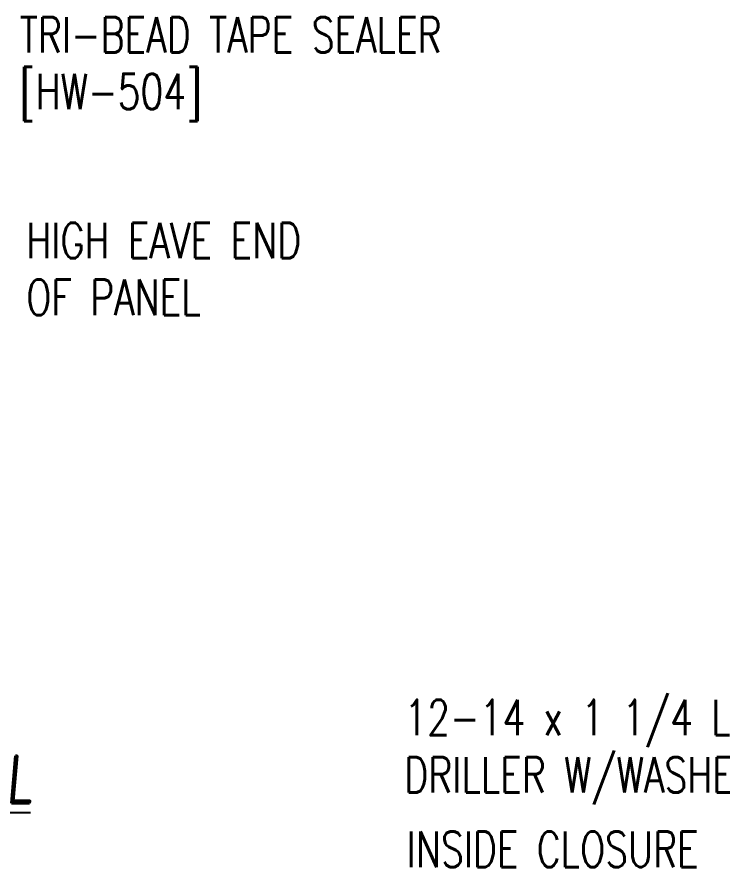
# Model space of a CAD drawing. Header units: inches. Extents: x -3 to 187, y 8 to 95.
# Drawn here: x 4.31 to 11.77, y 28.41 to 37.4 of the extents above; entities that cross this region are included whole.
import ezdxf

# ---------------------------------------------------------------- set-up
doc = ezdxf.new("R2010")
doc.units = ezdxf.units.IN
doc.header["$MEASUREMENT"] = 0
doc.layers.add('LABEL', color=6, linetype='Continuous')
doc.layers.add('TEXT', color=2, linetype='Continuous')
doc.styles.add('ROMAND', font='romand', dxfattribs={"height": 0.075})
doc.styles.add('TEXT1', font='ROMANS.shx', dxfattribs={"width": 0.75, "height": 0.375})

# ---------------------------------------------------------------- blocks, each defined once
blk = doc.blocks.new('FD-F3')
at = {"layer": 'TEXT', "style": 'TEXT1', "width": 0.75}
for s, p in [('12-14 x 1 1/4 LONG-LIFE SELF-', (0.004667300146735442, -0.04080364303275985)), ('DRILLER W/WASHER [FASTENER #3]', (0.004667300146735442, -0.1925893573184742))]:
    blk.add_text(s, height=0.09375, dxfattribs=at).set_placement(p)
blk.add_attdef('(QUANTITY)', (0.004667300146735442, -0.3443750716041885), '', height=0.09375, dxfattribs=at)
blk = doc.blocks.new('dsc-HW-504')
at = {"layer": 'TEXT', "style": 'TEXT1', "width": 0.75}
for s, p in [('TRI-BEAD TAPE SEALER', (0, 0)), ('[HW-504]', (0, -0.6000000000000001))]:
    blk.add_text(s, height=0.375, dxfattribs=at).set_placement(p)
at = {"layer": 'TEXT', "style": 'TEXT1', "flags": 1}
for tag, p in [('COLOR', (0, -1.2)), ('CALC', (0, -1.2)), ('OPT1', (0, -1.2)), ('OPT2', (0, -1.2)), ('OPT3', (0, -1.2)), ('GAGE', (0, -1.2)), ('SHPLN', (0, -1.2)), ('PART', (0, -1.2)), ('DESCRIPTION', (0, -1.2)), ('MULTIPLE', (0, -1.2)), ('SPARE1', (0, -1.8)), ('SPARE2', (0, -1.8)), ('SPARE3', (0, -1.8)), ('SPARE4', (0, -1.8)), ('SPARE5', (0, -1.8)), ('SPARE6', (0, -1.8)), ('SPARE7', (0, -1.8)), ('SPARE8', (0, -1.8)), ('SPARE9', (0, -1.8)), ('SPARE10', (0, -1.8))]:
    blk.add_attdef(tag, p, '', height=0.375, dxfattribs=at)
blk = doc.blocks.new('LAY-LAB')
at = {"layer": 'LABEL', "color": 6, "style": 'ROMAND', "oblique": 5, "width": 0.75}
blk.add_attdef('LAY-LAB', (0.01702886095377032, 0.03621175060766779), '', height=0.1875, dxfattribs=at)

msp = doc.modelspace()

# ---------------------------------------------------------------- block references
at = {"layer": 'LABEL', "xscale": 2.666666666666686, "yscale": 2.666666666666679, "zscale": 2.66666666666668}
msp.add_blockref('LAY-LAB', (-2.625506566091971, 28.98764673090643), dxfattribs=at).add_auto_attribs({'LAY-LAB': '%%UHIGH EAVE SEALANT DETAIL'})
at = {"layer": 'TEXT'}
msp.add_blockref('dsc-HW-504', (4.337040382308857, 37.02273633414769), dxfattribs=at)
at = {"layer": 'TEXT', "xscale": 4, "yscale": 4, "zscale": 4}
msp.add_blockref('FD-F3', (8.384330310488536, 29.96587247025593), dxfattribs=at)

# ---------------------------------------------------------------- texts
at = {"layer": 'TEXT', "style": 'TEXT1', "width": 0.75}
for s, p in [('HIGH EAVE END ', (4.407392186758386, 34.84627942001237)), ('OF PANEL', (4.407392186758386, 34.24627942001237)), ('INSIDE CLOSURE', (8.427638678499562, 28.40947404342863))]:
    msp.add_text(s, height=0.375, dxfattribs=at).set_placement(p)

doc.saveas('drawing.dxf')
